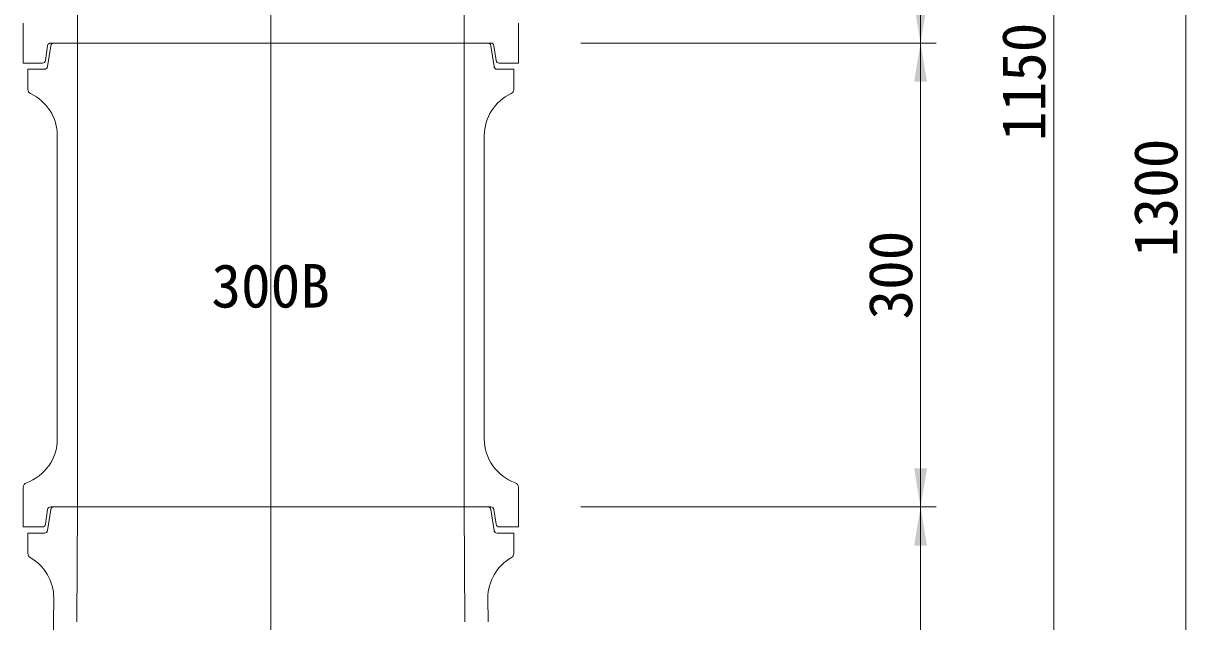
# Model space of a CAD drawing. Units: millimetres, scale not verified. Extents: x -6861 to 6861, y -3554 to 3095.
# Drawn here: x 4463 to 5214, y 196 to 584 of the extents above; entities that cross this region are included whole.
import ezdxf
from ezdxf.enums import TextEntityAlignment as Align

# ---------------------------------------------------------------- set-up
doc = ezdxf.new("R2010")
doc.units = ezdxf.units.MM
doc.header["$LTSCALE"] = 20
for name, color, linetype, lineweight in [('0-3_TEMP', 3, 'Continuous', 18), ('0-4_細線', 7, 'Continuous', 18), ('0-6_寸法', 1, 'Continuous', 18)]:
    doc.layers.add(name, color=color, linetype=linetype, lineweight=lineweight)
doc.layers.add('0-7_注釈', color=1, linetype='Continuous')
doc.styles.add('ＭＳ ゴシック', font='')
doc.styles.get('ＭＳ ゴシック').set_extended_font_data('MS Gothic')

msp = doc.modelspace()

# ---------------------------------------------------------------- linework, layer by layer
at = {"layer": '0-3_TEMP'}
for p, q in [((4622.8, 770.78), (4622.8, 557.78)), ((4622.8, 570.78), (4622.8, 257.78)), ((4622.8, 320.78), (4622.8, 20.78))]:
    msp.add_line(p, q, dxfattribs=at)
at = {"layer": '0-4_細線'}
for p, q in [((4497.8, 770.78), (4497.8, 570.78)), ((4747.8, 770.78), (4747.8, 570.78)), ((4462.8, 557.78), (4462.8, 583.58)), ((4782.8, 583.58), (4782.8, 557.78)), ((4478.55, 569.05), (4477.21, 559.5)), ((4478.55, 555.49), (4480.55, 569.07)), ((4480.54, 570.78), (4622.8, 570.78)), ((4497.8, 570.78), (4497.8, 270.78)), ((4765.06, 570.78), (4622.8, 570.78)), ((4747.8, 570.78), (4747.8, 270.78)), ((4765.05, 569.07), (4767.05, 555.49)), ((4767.04, 569.05), (4768.38, 559.5)), ((4462.8, 557.78), (4475.23, 557.78)), ((4770.36, 557.78), (4782.8, 557.78)), ((4476.57, 553.78), (4465.8, 553.78)), ((4465.8, 540.75), (4465.8, 553.78)), ((4779.8, 553.78), (4769.02, 553.78)), ((4779.8, 553.78), (4779.8, 540.75)), ((4484.8, 314.69), (4484.8, 510.87)), ((4760.8, 510.87), (4760.8, 314.69)), ((4462.8, 257.78), (4462.8, 283.58)), ((4782.8, 283.58), (4782.8, 257.78)), ((4480.54, 270.78), (4622.8, 270.78)), ((4497.43, 196.44), (4497.8, 270.78)), ((4765.06, 270.78), (4622.8, 270.78)), ((4748.17, 196.44), (4747.8, 270.78)), ((4478.55, 269.05), (4477.21, 259.5)), ((4478.55, 255.49), (4480.55, 269.07)), ((4765.05, 269.07), (4767.05, 255.49)), ((4767.04, 269.05), (4768.38, 259.5)), ((4462.8, 257.78), (4475.23, 257.78)), ((4770.36, 257.78), (4782.8, 257.78)), ((4465.8, 253.78), (4476.57, 253.78)), ((4465.8, 253.78), (4465.8, 240.58)), ((4779.8, 253.78), (4769.02, 253.78)), ((4779.8, 253.78), (4779.8, 240.58)), ((4482.5, 211.73), (4482.43, 196.52)), ((4763.18, 196.48), (4763.1, 211.74))]:
    msp.add_line(p, q, dxfattribs=at)
for centre, radius, start, end in [((4480.54, 568.78), 2, 90, 172.001), ((4482.52, 568.78), 2, 90, 171.634), ((4763.07, 568.78), 2, 8.366, 90), ((4765.06, 568.78), 2, 7.999, 90), ((4475.23, 559.78), 2, 270, 352.001), ((4770.36, 559.78), 2, 187.999, 270), ((4476.57, 555.78), 2, 270, 351.633), ((4769.02, 555.78), 2, 188.367, 270), ((4468.8, 540.75), 3, 180, 244.897), ((4454.8, 510.87), 30, 0, 64.897), ((4790.8, 510.87), 30, 115.103, 180), ((4776.8, 540.75), 3, 295.103, 0), ((4454.8, 314.69), 30, 289.471, 0), ((4790.8, 314.69), 30, 180, 250.529), ((4465.8, 283.58), 3, 109.47, 179.998), ((4779.8, 283.58), 3, 0.002, 70.53), ((4480.54, 268.78), 2, 90, 172.001), ((4482.52, 268.78), 2, 90, 171.634), ((4763.07, 268.78), 2, 8.366, 90), ((4765.06, 268.78), 2, 7.999, 90), ((4475.23, 259.78), 2, 270, 352.001), ((4476.57, 255.78), 2, 270, 351.633), ((4769.02, 255.78), 2, 188.367, 270), ((4770.36, 259.78), 2, 187.999, 270), ((4468.8, 240.58), 3, 180, 240.41), ((4776.8, 240.58), 3, 299.608, 0), ((4452.5, 211.88), 30, 359.713, 60.41), ((4793.1, 211.89), 30, 119.608, 180.287), ((4282.43, 197.52), 200, 346.099, 1.51)]:
    msp.add_arc(centre, radius, start, end, dxfattribs=at)
at = {"layer": '0-6_寸法'}
for p, q in [((5042.74, -69.22), (5042.74, 1120.78)), ((5128.79, -29.22), (5128.79, 1120.78)), ((5214.13, -179.22), (5214.13, 1120.78)), ((4823.07, 570.78), (5052.74, 570.78)), ((4823.07, 570.78), (5052.74, 570.78)), ((4823.07, 270.78), (5052.74, 270.78)), ((4823.07, 270.78), (5052.74, 270.78))]:
    msp.add_line(p, q, dxfattribs=at)
for points in [[(5038.57, 595.78), (5042.74, 570.78), (5046.9, 595.78)], [(5038.57, 545.78), (5042.74, 570.78), (5046.9, 545.78)], [(5038.57, 295.78), (5042.74, 270.78), (5046.9, 295.78)], [(5038.57, 245.78), (5042.74, 270.78), (5046.9, 245.78)]]:
    msp.add_solid(points, dxfattribs=at)

# ---------------------------------------------------------------- texts
at = {"layer": '0-6_寸法', "style": 'ＭＳ ゴシック'}
for s, p in [('1150', (5131.83, 507.38)), ('1300', (5217.17, 432.38)), ('300', (5045.78, 391.98))]:
    msp.add_text(s, height=28.15, rotation=90, dxfattribs=at).set_placement(p, align=Align.BOTTOM_LEFT)
at = {"layer": '0-7_注釈', "style": 'ＭＳ ゴシック'}
msp.add_text('300B', height=28.15, dxfattribs=at).set_placement((4584.4, 391.24), align=Align.BOTTOM_LEFT)

doc.saveas('drawing.dxf')
